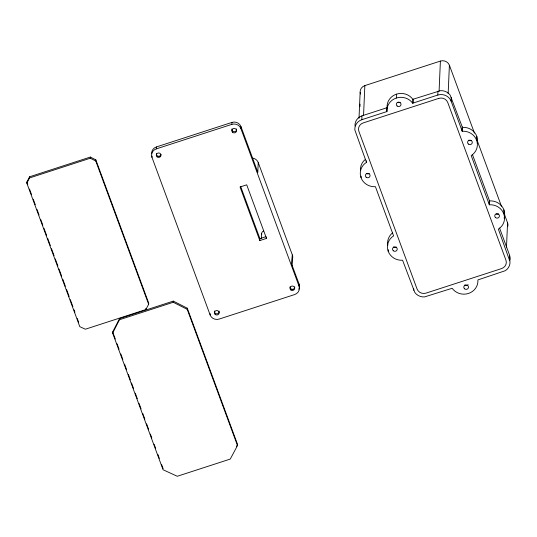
<?xml version="1.0" encoding="UTF-8"?>
<svg xmlns="http://www.w3.org/2000/svg" width="537" height="537" viewBox="0 0 537 537"><rect width="100%" height="100%" fill="white"/><g stroke="black" fill="none" stroke-linecap="round" stroke-linejoin="round"><path stroke-width="0.81" d="M26.85 183.191L26.904 182.03L29.589 176.787L90.364 157.052L95.828 159.851L148.702 303.123L148.655 304.291L145.816 309.587L85.363 329.215L79.798 326.657L26.85 183.191L29.535 177.948L29.589 176.787M148.655 304.291L95.774 161.019L90.31 158.214L90.364 157.052M95.774 161.019L95.828 159.851M112.636 333.115L112.683 331.953L119.543 318.575L173.303 301.116L187.272 308.184L237.549 444.401L237.495 445.562L230.252 459.075L177.264 476.279L163.06 469.741L112.636 333.115L119.489 319.737L119.543 318.575M252.88 158.16A7.062 6.666 2.5 0 1 258.23 162.536L292.35 254.994L291.873 264.721L299.102 284.14L299.015 286.087A7.062 6.666 2.5 0 1 294.679 294.551L219.13 319.085A7.062 6.666 2.5 0 1 210.135 314.944L151.971 157.354L152.025 156.059M145.816 309.587L145.863 308.419M151.971 157.354A7.062 6.666 2.5 0 1 156.307 148.883L156.395 146.943L231.944 122.409A7.062 6.666 2.5 0 1 240.938 126.551L257.8 172.249L258.23 162.536M237.495 445.562L187.218 309.352L173.25 302.277L173.303 301.116M187.218 309.352L187.272 308.184M210.135 314.944L210.195 313.648M299.015 286.087L240.851 128.491A7.062 6.666 2.5 0 0 231.856 124.356L231.944 122.409M240.851 128.491L240.938 126.551M266.547 237.112L266.486 238.408L259.821 240.576L259.908 238.629L240.704 186.601M261.398 238.475L261.606 233.81M359.005 118.268L360.139 92.371M359.965 106.608L360.079 104.097M388.204 251.276A14.123 13.331 2.5 0 1 393.594 235.891L375.437 186.701A14.123 13.331 2.5 0 1 361.065 177.734A14.123 13.331 2.5 0 1 366.449 162.349L354.836 129.914A10.747 10.143 2.5 0 1 359.501 120.798L361.79 119.724L361.965 115.838L387.083 107.675A14.123 13.331 2.5 0 1 396.514 94.15A14.123 13.331 2.5 0 1 412.839 99.318L440.474 90.679A10.747 10.143 2.5 0 1 450.154 95.13L462.397 127.363L462.229 131.243A14.123 13.331 2.5 0 1 476.608 140.217A14.123 13.331 2.5 0 1 471.218 155.602L489.375 204.792A14.123 13.331 2.5 0 1 503.753 213.76A14.123 13.331 2.5 0 1 498.363 229.145L509.982 261.579A10.747 10.143 2.5 0 1 505.31 270.695L477.896 279.931A14.123 13.331 2.5 0 1 468.472 293.457A14.123 13.331 2.5 0 1 452.141 288.288L424.512 296.927A10.747 10.143 2.5 0 1 414.832 292.477L402.582 260.244A14.123 13.331 2.5 0 1 388.204 251.276L388.278 249.725M363.542 115.683L364.851 85.605L440.4 61.077C443.945 59.882 448.261 61.789 449.462 65.4L474.439 133.089M361.065 177.734L361.132 176.183M366.449 162.349L366.516 160.791M386.459 111.709L386.633 107.823M361.79 119.724L386.915 111.562L387.083 107.675M386.915 111.562A14.123 13.331 2.5 0 1 396.346 98.036L396.514 94.15M396.346 98.036A14.123 13.331 2.5 0 1 412.671 103.198L412.839 99.318M413.128 103.05L413.295 99.17M413.678 290.309L413.745 288.752M412.671 103.198L437.796 95.042L437.964 91.156M439.085 91.149L440.4 61.077M448.153 93.619L449.395 65.212M462.229 131.243L451.134 101.184L451.308 97.298M462.075 130.813L462.243 126.933M476.608 140.217L476.775 136.331M489.214 204.362L489.388 200.476M489.375 204.792L489.543 200.905L472.412 154.481M503.753 213.76L503.921 209.873M506.498 247.033L507.559 222.808L504.652 214.934M509.459 259.203L509.626 255.323L499.558 228.03M236.401 446.536L237.549 444.401M361.965 115.838L359.676 116.912A10.747 10.143 2.5 0 0 355.004 126.027M29.535 177.948L90.31 158.214M156.307 148.883L231.856 124.356M259.908 238.629L265.835 236.71M119.489 319.737L173.25 302.277M437.796 95.042L440.306 94.566A10.747 10.143 2.5 0 1 449.979 99.016L451.134 101.184M477.057 140.17L501.457 206.282M266.486 238.408L246.711 184.829L240.046 186.99L259.821 240.576M112.683 331.953L115.294 339.015M117.032 343.727L119.06 349.225M120.798 353.937L122.825 359.434M124.564 364.146L126.598 369.644M128.336 374.349L130.363 379.847M131.525 382.988L133.552 388.486M135.29 393.198L137.318 398.696M139.056 403.401L141.083 408.899M142.822 413.611L144.856 419.108M146.594 423.821L148.621 429.318M150.36 434.03L151.81 437.95M154.126 444.233L155.576 448.16M157.891 454.443L159.341 458.37M161.664 464.653L163.114 468.579M26.904 182.03L27.77 184.379M29.508 189.084L31.529 194.569M33.267 199.274L35.294 204.765M37.026 209.464L39.053 214.954M40.792 219.653L42.812 225.144M43.974 228.279L46.578 235.334M47.733 238.468L50.337 245.53M51.492 248.665L54.096 255.719M55.257 258.854L57.862 265.909M59.016 269.044L61.621 276.099M62.782 279.233L65.38 286.288M66.541 289.43L69.145 296.484M70.3 299.619L72.904 306.674M74.066 309.809L74.932 312.165M77.247 318.434L78.691 322.354M292.215 265.741L291.873 264.721L292.35 254.994L292.638 256.021A7.062 6.666 2.5 0 1 292.504 258.908M509.626 255.323L510.15 257.693A10.747 10.143 2.5 0 1 509.989 260.338M507.559 222.808A7.062 6.666 2.5 0 1 507.827 226.252M360.515 94.076A7.062 6.666 2.5 0 1 364.851 85.605M504.458 216.753A14.123 13.331 2.5 0 1 504.109 218.109M489.543 200.905A14.123 13.331 2.5 0 1 504.579 216.069M462.397 127.363A14.123 13.331 2.5 0 1 477.319 143.211M387.815 245.362A14.123 13.331 2.5 0 1 392.587 232.843M360.481 170.437A14.123 13.331 2.5 0 1 365.442 159.301M498.484 213.941A2.356 2.222 2.5 0 1 496.128 213.981M471.432 140.338A2.356 2.222 2.5 0 1 468.573 140.17M369.221 173.525A2.356 2.222 2.5 0 1 366.362 173.357M468.123 284.691A2.356 2.222 2.5 0 1 464.814 284.966M396.366 247.067A2.356 2.222 2.5 0 1 393.507 246.906M400.166 102.299A2.356 2.222 2.5 0 1 397.816 102.453M236.522 130.041A2.356 2.222 2.5 0 1 233.669 131.646A2.356 2.222 2.5 0 1 231.95 128.94M236.495 128.887A2.356 2.222 2.5 0 1 236.589 129.464M219.136 311.098A2.356 2.222 2.5 0 1 216.807 313.836A2.356 2.222 2.5 0 1 214.592 310.99M159.885 156.395A3.531 3.329 2.5 0 1 158.986 156.569M293.189 289.564A3.531 3.329 2.5 0 1 291.363 289.477M160.999 154.448A2.356 2.222 2.5 0 1 158.247 156.207A2.356 2.222 2.5 0 1 156.374 153.595M294.732 286.805A2.356 2.222 2.5 0 1 292.403 289.309A2.356 2.222 2.5 0 1 290.067 286.785M299.102 284.14A7.062 6.666 2.5 0 1 298.794 289.235M261.687 234.676A3.531 3.329 2.5 0 1 263.506 231.011M256.975 170.692A7.062 6.666 2.5 0 1 257.8 172.249M151.682 153.703A7.062 6.666 2.5 0 1 156.395 146.943M438.769 98.378L363.227 122.913A7.062 6.666 2.5 0 0 358.884 131.377L417.048 288.973A7.062 6.666 2.5 0 0 426.042 293.115L501.592 268.581A7.062 6.666 2.5 0 0 505.928 260.109L447.764 102.52A7.062 6.666 2.5 0 0 438.769 98.378M393.339 250.786A2.356 2.222 2.5 0 0 397.185 249.537A2.356 2.222 2.5 0 0 394.098 247.013A2.356 2.222 2.5 0 0 393.339 250.786M366.194 177.244A2.356 2.222 2.5 0 0 370.04 175.995A2.356 2.222 2.5 0 0 366.952 173.471A2.356 2.222 2.5 0 0 366.194 177.244M397.132 106.017A2.356 2.222 2.5 0 0 400.985 104.769A2.356 2.222 2.5 0 0 397.897 102.238A2.356 2.222 2.5 0 0 397.132 106.017M468.405 144.057A2.356 2.222 2.5 0 0 472.251 142.808A2.356 2.222 2.5 0 0 469.163 140.278A2.356 2.222 2.5 0 0 468.405 144.057M495.463 217.525A2.356 2.222 2.5 0 0 499.37 216.458A2.356 2.222 2.5 0 0 496.416 213.786A2.356 2.222 2.5 0 0 495.463 217.525M464.639 288.852A2.356 2.222 2.5 0 0 468.465 287.53A2.356 2.222 2.5 0 0 465.324 285.066A2.356 2.222 2.5 0 0 464.639 288.852M290.92 290.007A2.356 2.222 2.5 0 0 294.685 288.55A2.356 2.222 2.5 0 0 291.45 286.194A2.356 2.222 2.5 0 0 290.92 290.007M215.102 314.313A2.356 2.222 2.5 0 0 219.062 313.413A2.356 2.222 2.5 0 0 216.236 310.621A2.356 2.222 2.5 0 0 215.102 314.313M157.099 156.864A2.356 2.222 2.5 0 0 160.952 155.616A2.356 2.222 2.5 0 0 157.865 153.085A2.356 2.222 2.5 0 0 157.099 156.864M232.548 132.25A2.356 2.222 2.5 0 0 236.468 131.203A2.356 2.222 2.5 0 0 233.535 128.518A2.356 2.222 2.5 0 0 232.548 132.25"/></g></svg>
